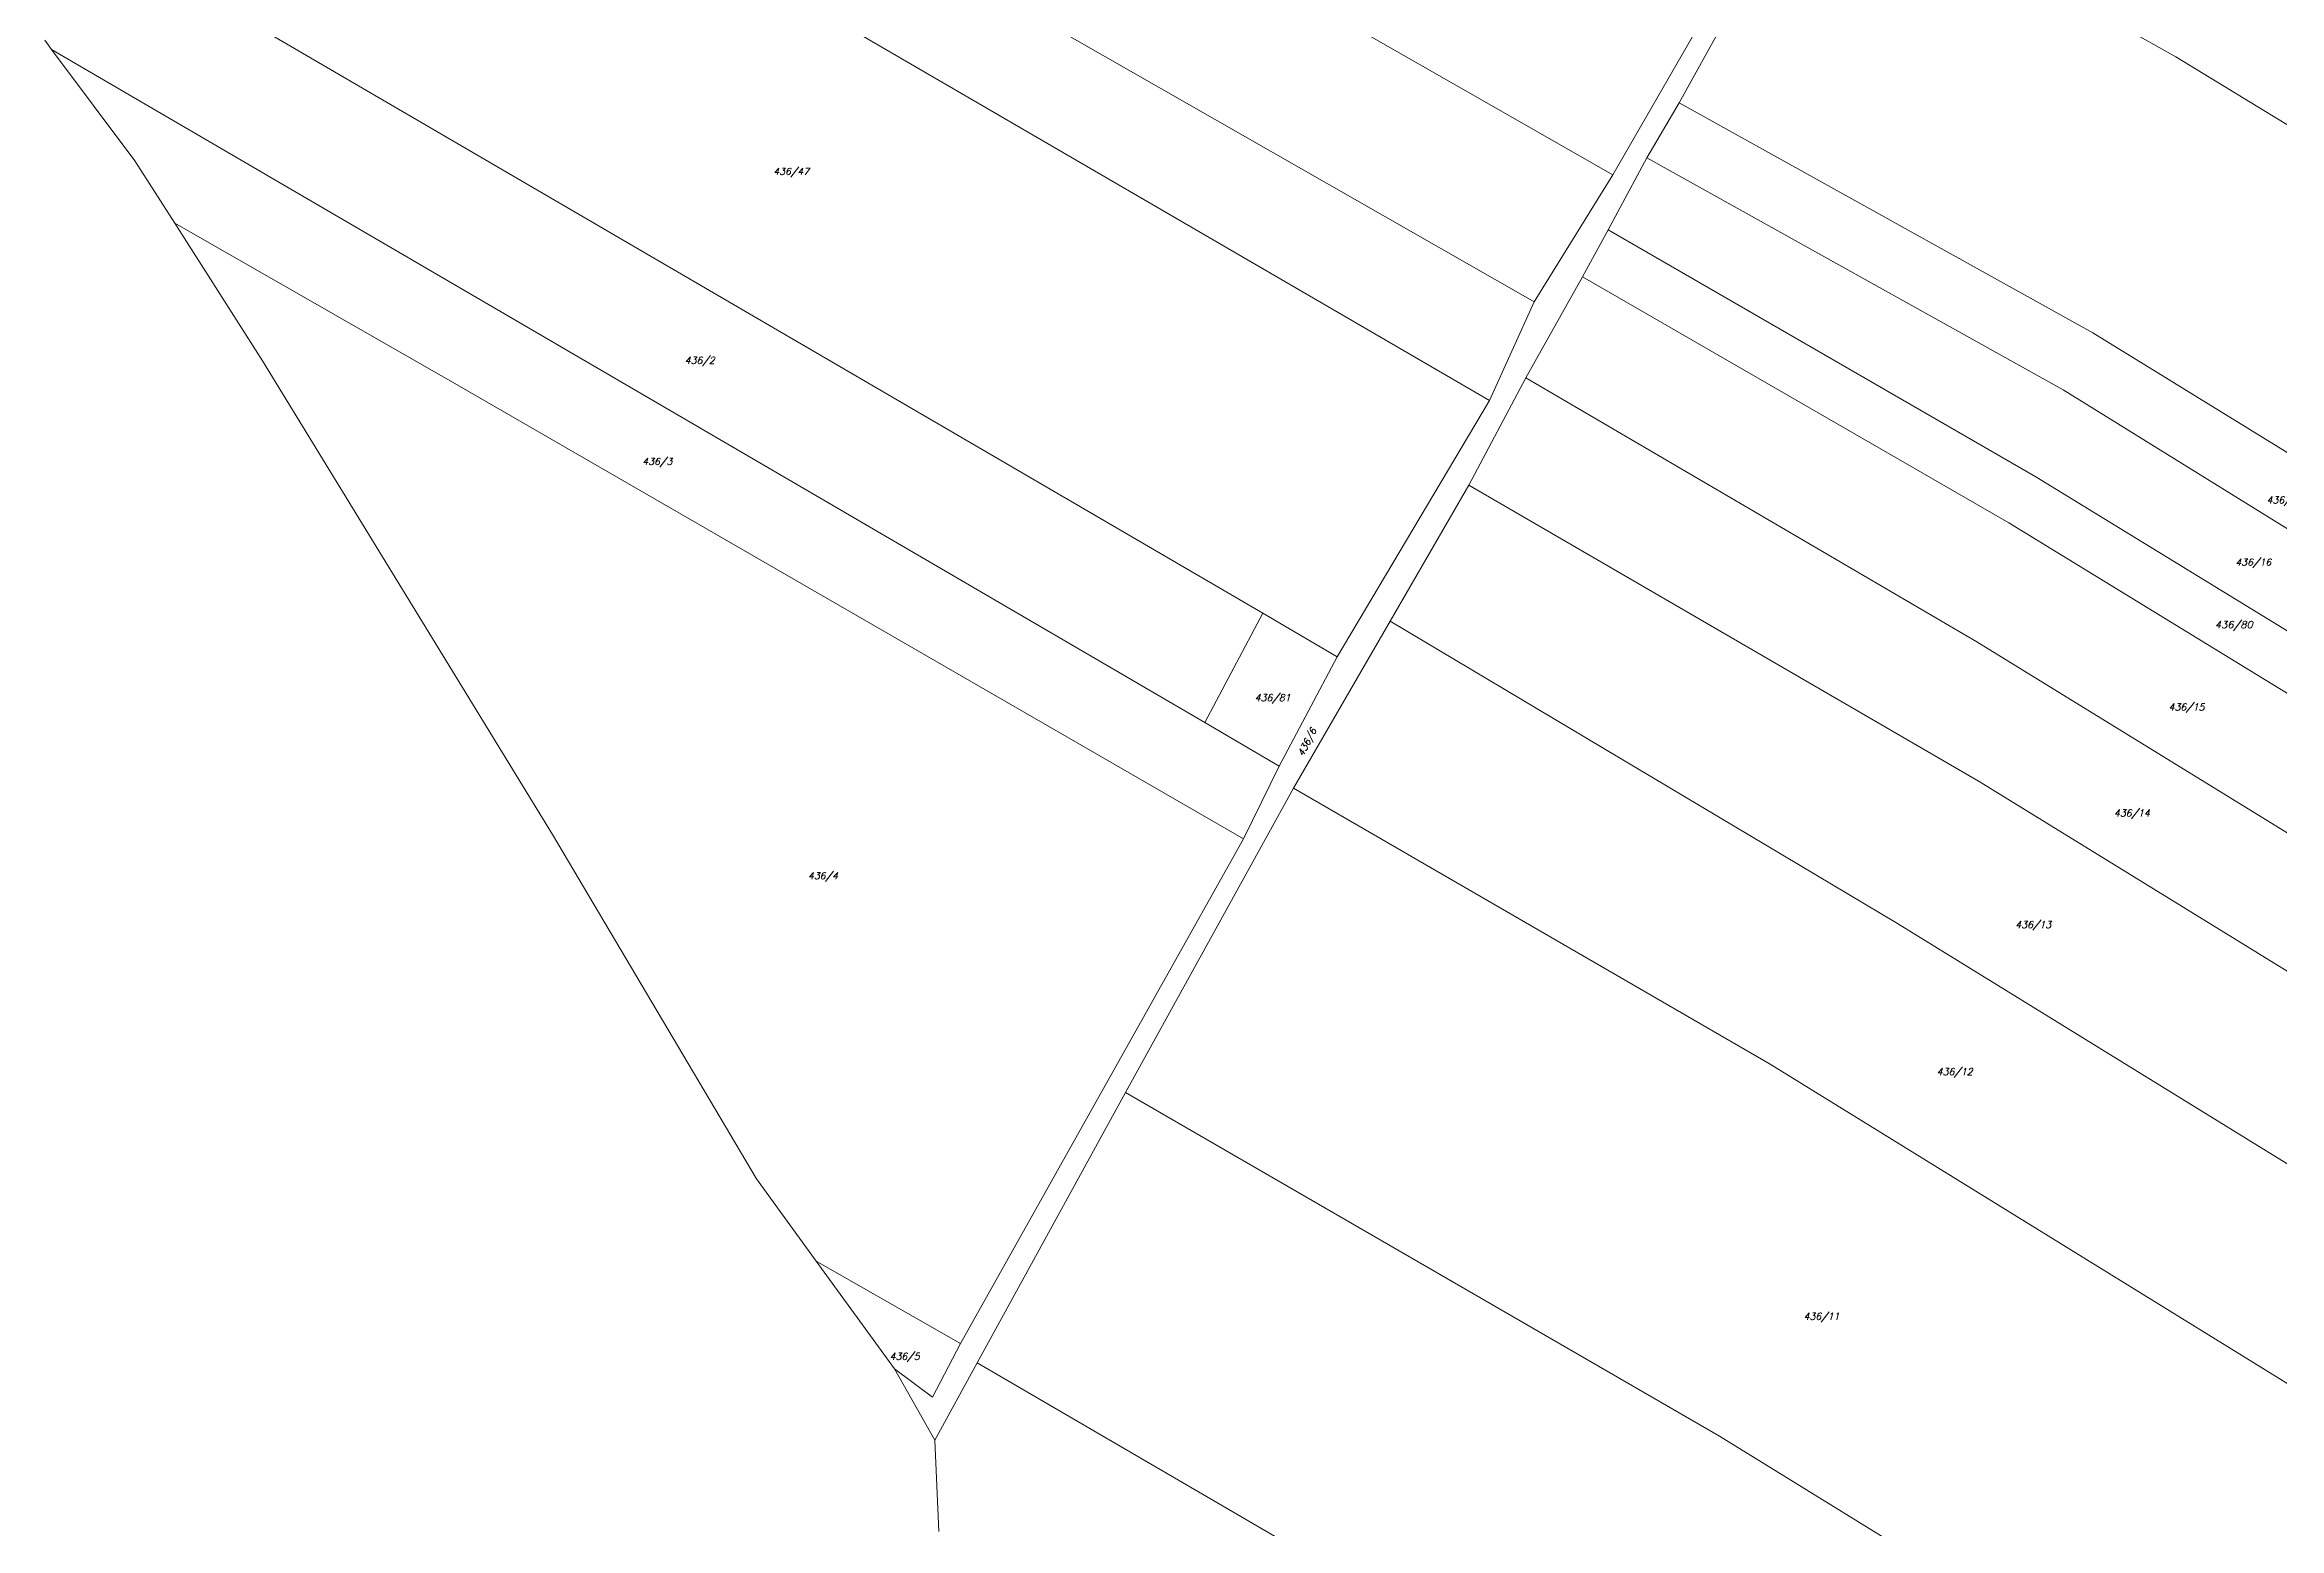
# Model space of a CAD drawing. Header units: millimetres. Extents: x -626414 to -622734, y -1174816 to -1171998.
# Drawn here: x -626036 to -625482, y -1174477 to -1174109 of the extents above; entities that cross this region are included whole.
import ezdxf
from ezdxf.enums import TextEntityAlignment as Align

# ---------------------------------------------------------------- set-up
doc = ezdxf.new("R2010")
doc.units = ezdxf.units.MM
doc.layers.add('Dobrinsko_hranice parcel', color=7, linetype='Continuous', lineweight=0)
doc.layers.add('Dobrinsko_parcelní čísla', color=7, linetype='Continuous', lineweight=0)
doc.styles.add('Style-ITALICS', font='ITALICS.shx')

msp = doc.modelspace()

# ---------------------------------------------------------------- linework, layer by layer
at = {"layer": 'Dobrinsko_hranice parcel', "color": 7, "linetype": 'Continuous', "lineweight": 13}
for p, q in [((-625666.37, -1174173.07), (-625872.19, -1174055.38)), ((-625630.42, -1174123.73), (-625596.38, -1174062.15)), ((-625507.22, -1174112.29), (-625596.38, -1174062.15)), ((-625768.24, -1174072.12), (-625646.87, -1174141.58)), ((-626027.12, -1174079.15), (-625733.67, -1174250.26)), ((-625842.44, -1174101.64), (-625677.41, -1174197.48)), ((-625623.45, -1174100.99), (-625646.87, -1174141.58)), ((-626034.12, -1174110.43), (-626035.83, -1174108.13)), ((-626013.48, -1174138.04), (-626034.12, -1174110.43)), ((-625748.09, -1174277.37), (-626034.12, -1174110.43)), ((-625294.85, -1174241.96), (-625507.22, -1174112.29)), ((-625638.39, -1174137.36), (-625630.42, -1174123.73)), ((-625527.81, -1174180.7), (-625630.42, -1174123.73)), ((-626003.59, -1174153.54), (-626013.48, -1174138.04)), ((-625648.04, -1174155.22), (-625638.39, -1174137.36)), ((-625535.12, -1174194.88), (-625638.39, -1174137.36)), ((-625646.87, -1174141.58), (-625666.37, -1174173.07)), ((-625934.13, -1174193.31), (-626003.59, -1174153.54)), ((-625981.84, -1174187.63), (-626003.59, -1174153.54)), ((-625654.34, -1174166.87), (-625648.04, -1174155.22)), ((-625668.44, -1174191.85), (-625654.34, -1174166.87)), ((-625548.61, -1174227.8), (-625654.34, -1174166.87)), ((-625666.37, -1174173.07), (-625677.41, -1174197.48)), ((-625328.27, -1174303.71), (-625527.81, -1174180.7)), ((-625909.88, -1174305.06), (-625981.84, -1174187.63)), ((-625738.43, -1174306.18), (-625934.13, -1174193.31)), ((-625682.55, -1174218.52), (-625668.44, -1174191.85)), ((-625556.59, -1174257.31), (-625668.44, -1174191.85)), ((-625677.41, -1174197.48), (-625715.24, -1174261.01)), ((-625336.28, -1174318.07), (-625535.12, -1174194.88)), ((-625702.11, -1174252.18), (-625682.55, -1174218.52)), ((-625555.97, -1174291.94), (-625682.55, -1174218.52)), ((-625352.82, -1174347.73), (-625548.61, -1174227.8)), ((-625748.09, -1174277.37), (-625733.67, -1174250.26)), ((-625733.67, -1174250.26), (-625715.24, -1174261.01)), ((-625726.03, -1174293.62), (-625702.11, -1174252.18)), ((-625576.21, -1174327.13), (-625702.11, -1174252.18)), ((-625367.25, -1174373.81), (-625556.59, -1174257.31)), ((-625715.24, -1174261.01), (-625729.66, -1174288.13)), ((-625729.66, -1174288.13), (-625748.09, -1174277.37)), ((-625729.66, -1174288.13), (-625738.43, -1174306.18)), ((-625381.25, -1174399.67), (-625555.97, -1174291.94)), ((-625767.73, -1174369.11), (-625726.03, -1174293.62)), ((-625607.79, -1174362.04), (-625726.03, -1174293.62)), ((-625859.25, -1174390.49), (-625909.88, -1174305.06)), ((-625738.43, -1174306.18), (-625808.65, -1174431.34)), ((-625400.66, -1174435.54), (-625576.21, -1174327.13)), ((-625422.74, -1174476.33), (-625607.79, -1174362.04)), ((-625804.53, -1174436.09), (-625767.73, -1174369.11)), ((-625620.37, -1174454.27), (-625767.73, -1174369.11)), ((-625844.46, -1174410.85), (-625859.25, -1174390.49)), ((-625808.65, -1174431.34), (-625844.46, -1174410.85)), ((-625825.04, -1174437.6), (-625844.46, -1174410.85)), ((-625808.65, -1174431.34), (-625815.64, -1174444.62)), ((-625815.01, -1174455.31), (-625804.53, -1174436.09)), ((-625660.23, -1174520.12), (-625804.53, -1174436.09)), ((-625815.64, -1174444.62), (-625825.04, -1174437.6)), ((-625815.01, -1174455.31), (-625825.04, -1174437.6)), ((-625814.05, -1174477.91), (-625815.01, -1174455.31)), ((-625464.25, -1174550.55), (-625620.37, -1174454.27))]:
    msp.add_line(p, q, dxfattribs=at)
at = {"layer": 'Dobrinsko_hranice parcel', "color": 7, "linetype": 'Continuous', "lineweight": 13, "flags": 128}
msp.add_lwpolyline([(-625648.04, -1174155.22), (-625541.92, -1174216.41), (-625346.38, -1174336.18)], dxfattribs=at)

# ---------------------------------------------------------------- texts
at = {"layer": 'Dobrinsko_parcelní čísla', "color": 7, "linetype": 'Continuous', "lineweight": 0, "style": 'Style-ITALICS'}
for s, height, p in [('436/47', 1.7, (-625850.67, -1174141.555)), ('436/2', 1.7, (-625873.35, -1174188.375)), ('436/3', 1.7, (-625883.88, -1174213.465)), ('436/17', 1.7, (-625480.25, -1174223.025)), ('436/16', 1.7, (-625487.99, -1174238.435)), ('436/80', 1.8, (-625492.846, -1174253.978)), ('436/81', 1.7, (-625731.238, -1174272.035)), ('436/15', 1.7, (-625504.54, -1174274.325)), ('436/14', 1.7, (-625518.1, -1174300.625)), ('436/4', 1.7, (-625842.79, -1174316.185)), ('436/13', 1.7, (-625542.57, -1174328.285)), ('436/12', 1.7, (-625562.07, -1174364.765)), ('436/11', 1.7, (-625595.1, -1174425.435)), ('436/5', 1.7, (-625822.53, -1174435.315))]:
    msp.add_text(s, height=height, dxfattribs=at).set_placement(p, align=Align.CENTER)
msp.add_text('436/6', height=1.7, rotation=63, dxfattribs=at).set_placement((-625721.961, -1174282.602), align=Align.CENTER)

doc.saveas('drawing.dxf')
